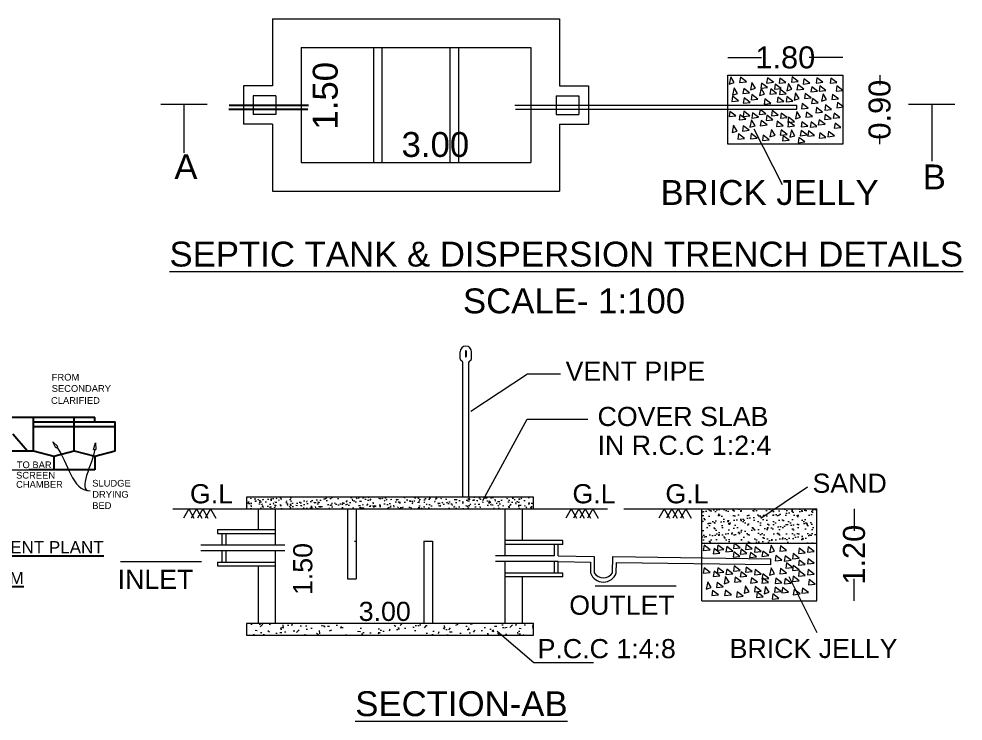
# Model space of a CAD drawing. Header units: metres. Extents: x -1559856 to -1559563, y 43807 to 43972.
# Drawn here: x -1559779.95 to -1559763.05, y 43901.4 to 43913.98 of the extents above; entities that cross this region are included whole.
import ezdxf
from ezdxf import colors
from ezdxf.entities.mleader import LeaderData, LeaderLine
from ezdxf.math import Vec2, Vec3

# ---------------------------------------------------------------- set-up
doc = ezdxf.new("R2010")
doc.units = ezdxf.units.M
doc.header["$LTSCALE"] = 750
doc.header["$MEASUREMENT"] = 0
doc.header["$PDMODE"] = 35
doc.header["$PDSIZE"] = 50
doc.linetypes.add('DASHED2', pattern=[9.524999999999995, 6.349999999999998, -3.174999999999998])
doc.layers.get('0').update_dxf_attribs({"lineweight": 5})
doc.layers.get('Defpoints').update_dxf_attribs({"lineweight": 0})
doc.layers.add('DOTT', color=3, linetype='DASHED2')
doc.layers.add('walls', color=40, linetype='Continuous')
doc.layers.add('TEXT', color=2, linetype='Continuous', lineweight=20)
doc.styles.get("Standard").update_dxf_attribs({"font": 'arial.ttf'})
doc.dimstyles.new('Civil', dxfattribs={"dimtxt": 0.2, "dimasz": 0.15, "dimexe": 0.1, "dimexo": 0.1, "dimgap": 0.1, "dimtad": 0, "dimzin": 0, "dimdsep": 46, "dimtxsty": 'Standard', "dimblk": 'ARCHTICK', "dimcen": 0, "dimse1": 1, "dimse2": 1, "dimclrd": 253, "dimclrt": 4, "dimadec": 0, "dimazin": 3, "dimtfac": 1, "dimtofl": 0, "dimtmove": 1, "dimatfit": 3, "dimfxl": 0, "dimfrac": 2, "dimtolj": 1, "dimtzin": 0, "dimarcsym": 0})
doc.dimstyles.new('CIVIL Mt.', dxfattribs={"dimscale": 0, "dimtxt": 0.4, "dimasz": 0.23, "dimexe": 0.18, "dimexo": 0.0625, "dimgap": 0.2, "dimtad": 0, "dimzin": 0, "dimdsep": 46, "dimtxsty": 'Standard', "dimblk": 'ARCHTICK', "dimcen": 0.09, "dimse1": 1, "dimse2": 1, "dimclrd": 252, "dimclrt": 7, "dimadec": 0, "dimazin": 0, "dimtfac": 1, "dimtofl": 0, "dimtmove": 1, "dimatfit": 3, "dimldrblk": 'ARCHTICK', "dimfxl": 0, "dimfrac": 2, "dimtolj": 1, "dimtzin": 0, "dimlwd": 25, "dimarcsym": 0})

# ---------------------------------------------------------------- blocks, each defined once
blk = doc.blocks.new('_ClosedBlank')
at = {"color": 0, "linetype": 'ByBlock', "lineweight": -2}
for p, q in [((-1, 0.1666666666666666), (0, 0)), ((-1, 0.1666666666666666), (-1, -0.1666666666666666)), ((0, 0), (-1, -0.1666666666666666))]:
    blk.add_line(p, q, dxfattribs=at)
blk = doc.blocks.new('A$C53367545')
at = {"layer": 'walls', "color": 7, "ltscale": 0.05}
for p, q in [((10.01924854789649, 4.239893298517498), (15.25216184195597, 4.239893298517498)), ((14.33765653263617, 3.740929522506291), (14.33765653263617, 4.239893298517498)), ((14.94732673869475, 3.740929522506291), (14.94732673869475, 4.239893298517498)), ((15.25216184195597, 4.171063114563339), (15.25216184195597, 4.239893298517498)), ((14.33765653263617, 4.171063114563339), (15.55699694498617, 4.171063114563339)), ((14.33765653263617, 4.100469486222323), (15.55699694498617, 4.100469486222323)), ((15.55699694498617, 3.740929522506291), (15.55699694498617, 4.171063114563339)), ((14.24377456586444, 3.740929522506291), (14.03282142937496, 3.990411410511881)), ((13.72798632634658, 3.740929522506291), (14.33765653263617, 3.740929522506291)), ((14.33765653263617, 3.740929522506291), (14.64249163566637, 3.659868934606066)), ((14.64249163566637, 3.659868934606066), (14.94732673869475, 3.740929522506291)), ((14.94732673869475, 3.740929522506291), (15.25216184195597, 3.659868934606066)), ((15.25216184195597, 3.659868934606066), (15.55699694498617, 3.740929522506291)), ((14.64249163566637, 3.659868934606066), (14.64249163566637, 3.454521429944433)), ((15.25216184195597, 3.659868934606066), (15.25216184195597, 3.454521429944433)), ((15.25216184195597, 3.454521429944433), (14.26999886072735, 3.454521429944433))]:
    blk.add_line(p, q, dxfattribs=at)
at = {"layer": 'walls', "color": 7, "linetype": 'ByBlock', "lineweight": -2, "ltscale": 0.05}
for points, start_tangent, end_tangent in [([(14.68727896792188, 3.792426630899397), (15.18420457622414, 3.142182127886882)], (0.6072032014507578, -0.7945465827426045), (0.9999999999999998, 0)), ([(15.25183471672426, 3.759245733667113), (15.18420457622414, 3.142182127886882)], (-0.1089475564277039, -0.9940474988391814), (0.9999999999999998, 0)), ([(13.99042168622327, 3.454521429944433), (14.27433947124518, 3.454521429944433)], (1, 0), (1, 0))]:
    blk.add_spline(points, degree=3, dxfattribs=dict(at, start_tangent=start_tangent, end_tangent=end_tangent))
at = {"layer": 'walls', "color": 7, "lineweight": -2, "ltscale": 0.05, "xscale": 0.0999459354407194, "yscale": 0.0999459354407194, "zscale": 0.0999459354407194}
for p, rotation in [((14.62659147594968, 3.871838332362842), 127.3875497975168), ((15.26272358216738, 3.858596740811123), 83.74534962542141)]:
    blk.add_blockref('_ClosedBlank', p, dxfattribs=dict(at, rotation=rotation))
at = {"layer": 'TEXT', "color": 7}
for s, p in [('FROM', (14.61087093266542, 4.788452831129773)), ('SECONDARY', (14.61087093266542, 4.620093770473488)), ('CLARIFIED', (14.60005491758784, 4.440473319694174)), ('TO BAR', (14.08983281407927, 3.481316091168025)), ('SCREEN', (14.07901679900169, 3.325746906278482)), ('CHAMBER', (14.07901679900169, 3.188576672082858))]:
    blk.add_text(s, height=0.0999459354407194, dxfattribs=at).set_placement(p)
at = {"layer": 'walls', "color": 7}
for s, p in [('%%UDOMESTIC EFFLUENT TREATMENT PLANT', (10.15992291357725, 2.210779152955208)), ('%%UHYDRAULIC FLOW DIAGRAM', (10.67141395712678, 1.751183215585796))]:
    blk.add_text(s, height=0.1815167925061, dxfattribs=at).set_placement(p)
at = {"layer": 'walls', "color": 7, "ltscale": 0.05, "insert": (15.21543768105039, 3.306395246814643), "char_height": 0.0999459354407194, "attachment_point": 1}
blk.add_mtext('SLUDGE\\PDRYING\\PBED', dxfattribs=at)
blk = doc.blocks.new('_ArchTick')
at = {"color": 0, "linetype": 'ByBlock', "const_width": 0.15}
blk.add_lwpolyline([(-0.5, -0.5), (0.5, 0.5)], dxfattribs=at)
blk = doc.blocks.new('*D103')
at = {"color": 253, "lineweight": -2}
for p, q in [((384.820003990324, 104.5389921973692), (384.820003990324, 93.05003115840819)), ((384.820003990324, 56.53899219736921), (384.820003990324, 68.02795323633026))]:
    blk.add_line(p, q, dxfattribs=at)
at = {"layer": 'Defpoints', "color": 0}
for p in [(365.3280337912365, 104.5389921973692), (365.3280337912365, 56.53899219736923), (384.820003990324, 56.53899219736921)]:
    blk.add_point(p, dxfattribs=at)
at = {"color": 253, "lineweight": -2, "xscale": 0.15, "yscale": 0.15, "zscale": 0.15}
for p, rotation in [((384.820003990324, 104.5389921973692), 90), ((384.820003990324, 56.53899219736921), 270)]:
    blk.add_blockref('_ArchTick', p, dxfattribs=dict(at, rotation=rotation))
at = {"color": 4, "insert": (384.820003990324, 80.53899219736928), "char_height": 0.23, "attachment_point": 5, "rotation": 90}
blk.add_mtext('\\A1;{\\H50x;1.20}', dxfattribs=at)
blk = doc.blocks.new('*D102')
at = {"color": 253, "lineweight": -2}
for p, q in [((378.91975413006, 124.3971215741858), (378.91975413006, 119.1321865092507)), ((378.91975413006, 88.39712157418579), (378.91975413006, 93.66205663912086))]:
    blk.add_line(p, q, dxfattribs=at)
at = {"layer": 'Defpoints', "color": 0}
for p in [(359.6094205022819, 124.3971215741858), (359.6094205022819, 88.39712157418579), (378.91975413006, 88.39712157418579)]:
    blk.add_point(p, dxfattribs=at)
at = {"color": 253, "lineweight": -2, "xscale": 0.15, "yscale": 0.15, "zscale": 0.15}
for p, rotation in [((378.91975413006, 124.3971215741858), 90), ((378.91975413006, 88.39712157418579), 270)]:
    blk.add_blockref('_ArchTick', p, dxfattribs=dict(at, rotation=rotation))
at = {"color": 4, "insert": (378.91975413006, 106.3971215741858), "char_height": 0.23, "attachment_point": 5, "rotation": 90}
blk.add_mtext('\\A1;{\\H50x;0.90}', dxfattribs=at)
blk = doc.blocks.new('*D101')
at = {"color": 253, "lineweight": -2}
for p, q in [((299.6094205022819, 133.6474424789175), (317.0983815412429, 133.6474424789175)), ((359.6094205022819, 133.6474424789175), (342.1204594633208, 133.6474424789175))]:
    blk.add_line(p, q, dxfattribs=at)
at = {"layer": 'Defpoints', "color": 0}
for p in [(359.6094205022819, 133.6474424789175), (299.6094205022819, 124.3971215741858), (359.6094205022819, 124.3971215741858)]:
    blk.add_point(p, dxfattribs=at)
at = {"color": 253, "lineweight": -2, "xscale": 0.15, "yscale": 0.15, "zscale": 0.15, "rotation": 180}
blk.add_blockref('_ArchTick', (299.6094205022819, 133.6474424789175), dxfattribs=at)
at = {"color": 253, "lineweight": -2, "xscale": 0.15, "yscale": 0.15, "zscale": 0.15}
blk.add_blockref('_ArchTick', (359.6094205022819, 133.6474424789175), dxfattribs=at)
at = {"color": 4, "insert": (329.6094205022819, 133.6474424789175), "char_height": 0.23, "attachment_point": 5}
blk.add_mtext('\\A1;{\\H50x;1.80}', dxfattribs=at)
blk = doc.blocks.new('A$C586E2FC8')
h = blk.add_hatch()
h.set_pattern_fill('AR-CONC', color=5, scale=0.04, style=0)
h.set_pattern_definition([(50, (0, 0), (7.28738675984016, -0.6375634215561236), [0.762, -8.382000000000001]), (355, (0, 0), (-1.409713039026678, 7.642265715287199), [0.6096, -6.705599999999998]), (100.451, (0.6072800000000002, -0.05313), (5.877700066638369, 7.004667512811675), [0.6476000000000001, -7.123599999999998]), (46.18419999999999, (0, 2.032), (10.84316163568519, -1.68169311730908), [1.143, -12.573]), (96.6356, (0.903596, 1.891859999999999), (9.496169378649483, 9.897022235601966), [0.9714, -10.6854]), (351.1840000000001, (0, 2.032), (9.496184232557356, 9.897004714423908), [0.9144, -10.0584]), (21, (1.016, 1.524), (6.064595193415331, -4.090620740670495), [0.762, -8.382000000000001]), (326, (1.016, 1.524), (2.472081133905883, 7.367518644892768), [0.6096, -6.705599999999998]), (71.45140000000002, (1.521379999999999, 1.183116), (8.536659630804978, 3.276914308642298), [0.6476000000000001, -7.123599999999998]), (37.50000000000001, (0, 0), (0.1235441300236727, 3.382201554926123), [0, -6.624319999999999, 0, -6.807199999999999, 0, -6.730999999999997]), (7.499999999999999, (0, 0), (2.672786500412227, 4.00722299272478), [0, -3.881119999999998, 0, -6.471919999999999, 0, -2.565399999999999]), (327.5, (-2.265679999999999, 0), (5.423623806674856, -0.2291497597069383), [0, -2.54, 0, -7.9248, 0, -10.5156]), (317.5, (-3.28168, 0), (5.925167255440721, 1.017059641333319), [0, -3.302, 0, -5.26288, 0, -7.4676])])
h.paths.add_polyline_path([(67.3639433291537, 110.5389921973692), (67.3639433291537, 104.5389921973692), (217.3639433291537, 104.5389921973692), (217.3639433291537, 110.5389921973692)])
h = blk.add_hatch()
h.set_pattern_fill('AR-SAND', color=3, scale=0.1, style=0)
h.set_pattern_definition([(37.50000000000001, (-1356.377772722309, 39.45337380823185), (-0.1600031295984046, 4.89413237329342), [0, -3.860799999999997, 0, -4.318000000000001, 0, -4.1275]), (7.499999999999999, (-1356.377772722309, 39.45337380823185), (4.495232831380027, 7.168251005683542), [0, -2.0828, 0, -3.4798, 0, -1.333499999999999]), (327.5, (-1359.501972722315, 39.45337380823185), (7.909923702414577, 0.0143718467854569), [0, -1.27, 0, -4.572, 0, -5.968999999999998]), (317.5, (-1359.501972722315, 39.45337380823185), (7.635564524722973, 2.229293232572162), [0, -0.635, 0, -2.997199999999999, 0, -3.428999999999998])])
h.paths.add_polyline_path([(365.3280337912365, 86.5389921973692), (365.3280337912292, 104.5389921973692), (305.3280337912365, 104.5389921973692), (305.3280337912365, 86.5389921973692), (322.125939221587, 86.5389921973692), (322.1260163818006, 86.53950570900088), (322.1266995974074, 86.5389921973692)])
h = blk.add_hatch()
h.set_pattern_fill('AR-CONC', color=5, scale=0.07, style=0)
h.set_pattern_definition([(50, (-1552.698363808788, -1086.345536795806), (12.75292682972028, -1.115735987723215), [1.333499999999999, -14.6685]), (355, (-1552.698363808788, -1086.345536795806), (-2.466997818296689, 13.3739650017526), [1.066799999999997, -11.7348]), (100.451, (-1551.635623808779, -1086.438514295806), (10.28597511661715, 12.25816814742043), [1.133299999999997, -12.4663]), (46.18419999999999, (-1552.698363808788, -1082.789536795806), (18.97553286244909, -2.942962955290898), [2.000249999999998, -22.00275]), (96.63559999999995, (-1551.117070808777, -1083.034781795806), (16.6182964126366, 17.31978891230345), [1.699949999999973, -18.69944999999958]), (351.1840000000001, (-1552.698363808788, -1082.789536795806), (16.61832240697538, 17.31975825024184), [1.6002, -17.6022]), (21, (-1550.920363808782, -1083.678536795805), (10.61304158847683, -7.158586296173373), [1.333499999999999, -14.6685]), (326, (-1550.920363808782, -1083.678536795805), (4.326141984335293, 12.89315762856235), [1.066799999999997, -11.7348]), (71.45140000000002, (-1550.035948808789, -1084.275083795806), (14.93915435390871, 5.734600040124022), [1.133299999999997, -12.4663]), (37.50000000000001, (-1552.698363808788, -1086.345536795806), (0.2162022275414272, 5.918852721120717), [0, -11.59256, 0, -11.9126, 0, -11.77925]), (7.499999999999999, (-1552.698363808788, -1086.345536795806), (4.677376375721403, 7.012640237268366), [0, -6.79196, 0, -11.32586, 0, -4.489449999999997]), (327.5, (-1556.663303808778, -1086.345536795806), (9.491341661680996, -0.4010120794871427), [0, -4.445, 0, -13.8684, 0, -18.4023]), (317.5, (-1558.441303808784, -1086.345536795806), (10.36904269702126, 1.779854372333311), [0, -5.7785, 0, -9.21004, 0, -13.0683])])
h.paths.add_polyline_path([(217.3639433291537, 38.53899219736923), (217.3639433291537, 44.53899219736923), (67.3639433291537, 44.53899219736923), (67.3639433291537, 38.53899219736923)])
at = {"color": 40}
for p, q in [((178.9228450739101, 182.9156006727353), (178.9228450739101, 186.4952306158993)), ((181.6728450739101, 186.9646794736835), (181.6728450739101, 184.1240470493121)), ((182.1728450739101, 186.9646794736835), (182.1728450739101, 184.1240470493121)), ((184.9228450739101, 182.9156006727353), (184.9228450739101, 186.4952306158993)), ((180.4228450739101, 110.5389921973692), (180.4228450739101, 181.3736493981323)), ((183.4228450739101, 110.5389921973692), (183.4228450739101, 181.3736493981323)), ((217.3639433291537, 110.5389921973692), (67.3639433291537, 110.5389921973692)), ((67.3639433291537, 110.5389921973692), (67.3639433291537, 104.5389921973692)), ((217.3639433291537, 104.5389921973692), (217.3639433291537, 110.5389921973692)), ((28.82228319956631, 104.5389921973692), (47.37552185610548, 104.5389921973692)), ((45.62867340144292, 104.5389921973692), (67.3639433291537, 104.5389921973692)), ((67.3639433291537, 104.5389921973692), (217.3639433291537, 104.5389921973692)), ((73.3639433291537, 104.5389921973692), (73.3639433291537, 93.72610822516891)), ((82.3639433291537, 104.5389921973692), (82.3639433291537, 85.7261082251689)), ((120.0739433291528, 104.5389921973692), (120.0739433291528, 68.03955115031295)), ((124.5739433291528, 104.5389921973692), (124.5739433291528, 68.03955115031295)), ((202.3639433291537, 104.5389921973692), (202.3639433291537, 79.94125307900231)), ((211.3639433291537, 104.5389921973692), (211.3639433291537, 87.94125307900144)), ((217.3639433291537, 104.5389921973692), (235.9171819856929, 104.5389921973692)), ((234.1703335310303, 104.5389921973692), (255.9056034587411, 104.5389921973692)), ((264.541028692729, 104.5389921973692), (308.2812785471979, 104.5389921973692)), ((305.3280337912365, 56.53899219736923), (305.3280337912365, 104.5389921973692)), ((305.3280337912365, 104.5389921973692), (365.3280337912365, 104.5389921973692)), ((365.3280337912365, 56.53899219736923), (365.3280337912365, 104.5389921973692)), ((52.18828847553233, 93.72610822516891), (52.18828847553233, 91.72610822516891)), ((52.18828847553233, 93.72610822516891), (82.3639433291537, 93.72610822516891)), ((52.18828847553233, 91.72610822516891), (82.3639433291537, 91.72610822516891)), ((54.49365256282181, 91.72610822516891), (54.49365256282181, 85.7261082251689)), ((56.4936525628218, 91.72610822516891), (56.4936525628218, 85.7261082251689)), ((43.44323292792978, 85.7261082251689), (56.4936525628218, 85.7261082251689)), ((56.4936525628218, 85.7261082251689), (87.31413773803797, 85.7261082251689)), ((160.0339433291519, 87.65717431490248), (160.0339433291519, 44.53899219736923)), ((160.0339433291519, 87.65717431490248), (164.5339433291519, 87.65717431490248)), ((164.5339433291519, 87.65717431490248), (164.5339433291519, 44.53899219736923)), ((232.5395981827896, 87.94125307900144), (202.3639433291537, 87.94125307900231)), ((232.5395981827896, 85.94125307900141), (202.3639433291537, 85.94125307900231)), ((228.2342340955001, 79.94125307900141), (228.2342340955074, 85.94125307900231)), ((230.2342340955001, 79.94125307900141), (230.2342340955001, 85.94125307900231)), ((232.5395981827896, 85.94125307900231), (232.5395981827896, 87.94125307900144)), ((305.3280337912365, 86.5389921973692), (365.3280337912365, 86.5389921973692)), ((43.44323292792978, 82.7261082251689), (56.4936525628218, 82.7261082251698)), ((54.49365256282181, 82.7261082251698), (54.49365256282181, 76.7261082251689)), ((56.4936525628218, 82.7261082251689), (87.31413773803797, 82.7261082251689)), ((56.4936525628218, 82.7261082251698), (56.4936525628218, 76.7261082251689)), ((82.3639433291537, 82.7261082251689), (82.3639433291537, 44.53899219736923)), ((228.2342340955074, 79.94125307900141), (197.4137489202694, 79.94125307900231)), ((230.2342340955001, 79.94125307900141), (249.0133138940146, 79.68894126423673)), ((249.0133138940182, 79.68894126423673), (249.0133138940146, 71.04387061227408)), ((258.5746548665302, 71.04387061227408), (258.6897739564301, 79.61196155770995)), ((258.6890615688426, 79.55893992864185), (341.3280337912365, 78.44861986634716)), ((260.6622188388282, 79.53242899749239), (260.6632874217829, 79.61196155770995)), ((52.18828847553233, 76.7261082251689), (52.1882884755396, 74.7261082251689)), ((52.1882884755396, 76.7261082251689), (82.3639433291537, 76.7261082251689)), ((52.1882884755396, 74.7261082251689), (82.3639433291537, 74.7261082251689)), ((73.3639433291537, 74.7261082251689), (73.3639433291537, 44.53899219736923)), ((230.2140813165534, 76.94125307900231), (197.4137489202694, 76.94125307900231)), ((202.3639433291537, 76.94125307900231), (202.3639433291537, 44.53899219736923)), ((228.2342340955074, 70.94125307900231), (228.2342340955001, 76.94125307900231)), ((230.2140813165534, 76.94125307900231), (247.118746523196, 76.71412550927926)), ((230.2342340955001, 70.94125307900231), (230.2342340955001, 76.94125307900231)), ((247.1187465231924, 76.71412550927926), (247.1187465231924, 71.04387061227408)), ((260.5481683318831, 71.04387061227408), (260.6219150997458, 76.53269974160685)), ((260.6219150997458, 76.53269974160685), (341.3280337912365, 75.44834909779637)), ((232.5395981827896, 70.94125307900231), (202.3639433291537, 70.94125307900231)), ((232.5395981827896, 68.94125307900138), (232.5395981827896, 70.94125307900231)), ((232.5395981827896, 68.94125307900231), (202.3639433291537, 68.94125307900138)), ((211.3639433291537, 68.94125307900138), (211.3639433291537, 44.53899219736923)), ((305.3280337912365, 56.53899219736923), (365.3280337912365, 56.53899219736923)), ((217.3639433291537, 44.53899219736923), (67.3639433291537, 44.53899219736923)), ((217.3639433291537, 38.53899219736923), (217.3639433291537, 44.53899219736923)), ((67.3639433291537, 38.53899219736923), (217.3639433291537, 38.53899219736923))]:
    blk.add_line(p, q, dxfattribs=at)
at = {"color": 3}
for p, q in [((37.10767342721374, 104.5389921973692), (34.33502636232879, 99.7366266095296)), ((37.10767342721374, 104.5389921973692), (39.88032049209869, 99.7366266095296)), ((41.15477751461732, 104.5389921973692), (38.38213044973236, 99.7366266095296)), ((41.15477751461732, 104.5389921973692), (43.92742457950226, 99.7366266095296)), ((44.41627466413775, 104.5389921973692), (41.64362759925277, 99.7366266095296)), ((44.41627466413775, 104.5389921973692), (47.18892172902267, 99.7366266095296)), ((48.4633787515413, 104.5389921973692), (45.69073168665636, 99.7366266095296)), ((48.4633787515413, 104.5389921973692), (51.23602581642625, 99.7366266095296)), ((236.9699651084375, 104.5389921973692), (234.1973180435525, 99.7366266095296)), ((236.9699651084375, 104.5389921973692), (239.7426121733224, 99.7366266095296)), ((241.017069195841, 104.5389921973692), (238.2444221309561, 99.7366266095296)), ((241.017069195841, 104.5389921973692), (243.789716260726, 99.7366266095296)), ((244.2785663453615, 104.5389921973692), (241.5059192804765, 99.7366266095296)), ((244.2785663453615, 104.5389921973692), (247.0512134102464, 99.7366266095296)), ((248.325670432765, 104.5389921973692), (245.5530233678801, 99.7366266095296)), ((248.325670432765, 104.5389921973692), (251.09831749765, 99.7366266095296)), ((285.5442055997555, 104.5389921973692), (282.7715585348705, 99.7366266095296)), ((285.5442055997555, 104.5389921973692), (288.3168526646405, 99.7366266095296)), ((289.5913096871591, 104.5389921973692), (286.8186626222741, 99.7366266095296)), ((289.5913096871591, 104.5389921973692), (292.363956752044, 99.7366266095296)), ((292.8528068366722, 104.5389921973692), (290.0801597717873, 99.7366266095296)), ((292.8528068366722, 104.5389921973692), (295.6254539015645, 99.7366266095296)), ((296.8999109240758, 104.5389921973692), (294.1272638591909, 99.7366266095296)), ((296.8999109240758, 104.5389921973692), (299.672557988968, 99.7366266095296))]:
    blk.add_line(p, q, dxfattribs=at)
for p, q in [((120.0739433291528, 104.5389921973692), (124.5739433291528, 104.5389921973692)), ((341.3280337912365, 75.44834909779637), (341.3280337912365, 78.44861986634716)), ((67.3639433291537, 44.53899219736923), (67.3639433291537, 38.53899219736923))]:
    blk.add_line(p, q)
at = {"color": 251}
for points in [[(309.5202199769192, 83.14176660875819), (306.4030125111749, 85.48469068087432), (305.9940486593187, 82.76298124021741), (309.5202199769192, 83.14176660875819)], [(316.7950355047578, 83.25897259219255), (313.6778280390137, 85.6018966643096), (313.2688641871573, 82.88018722365179), (316.7950355047578, 83.25897259219255)], [(321.3711457526151, 82.43855400182292), (318.2539382868708, 84.78147807393907), (317.8449744350219, 82.05976863328216), (321.3711457526151, 82.43855400182292)], [(325.2432238475449, 84.19658163688291), (322.1260163818006, 86.53950570899906), (321.7170525299516, 83.81779626834214), (325.2432238475449, 84.19658163688291)], [(331.5793580513418, 83.61057501338199), (328.4621505855976, 85.95349908549906), (328.0531867337413, 83.23178964484123), (331.5793580513418, 83.61057501338199)], [(336.2727928847598, 82.32135578294492), (333.1555854190156, 84.66427985506199), (332.7466215671593, 81.94257041440414), (336.2727928847598, 82.32135578294492)], [(341.4140687813342, 85.48765736203859), (340.6231399773242, 81.66918813744358), (343.2595787284299, 82.45921625287701), (341.4140687813342, 85.48765736203859)], [(349.5540008600656, 82.83800162141777), (346.4367933943213, 85.18092569353394), (346.0278295424723, 82.45921625287701), (349.5540008600656, 82.83800162141777)], [(359.2706122832315, 81.61814317600965), (356.1534048174872, 83.96106724812671), (355.7444409656309, 81.23935780746888), (359.2706122832315, 81.61814317600965)], [(363.9093840447458, 82.31657281601746), (360.7921765790015, 84.6594968881345), (360.3832127271453, 81.9377874474767), (363.9093840447458, 82.31657281601746)], [(314.7293497573337, 81.43438717707248), (311.6121422915894, 83.77731124918866), (311.2031784397331, 81.05560180853172), (314.7293497573337, 81.43438717707248)], [(325.0636327331158, 79.67234526619814), (321.9464252673715, 82.01526933831519), (321.5374614155153, 79.29355989765736), (325.0636327331158, 79.67234526619814)], [(328.8342702731898, 81.17104447192833), (325.7170628074455, 83.51396854404446), (325.3080989555965, 80.79225910338755), (328.8342702731898, 81.17104447192833)], [(333.7568002757471, 79.44131920569453), (330.6395928100028, 81.78424327781067), (330.2306289581466, 79.06253383715375), (333.7568002757471, 79.44131920569453)], [(340.1946672748745, 80.07290321740038), (337.0774598091302, 82.41582728951653), (336.668495957274, 79.69411784885959), (340.1946672748745, 80.07290321740038)], [(347.0676845376656, 77.75047772014386), (343.9504770719214, 80.0934017922609), (343.5415132200651, 77.37169235160306), (347.0676845376656, 77.75047772014386)], [(351.8784439566369, 77.63327950126677), (348.7612364908928, 79.97620357338383), (348.3522726390365, 77.25449413272598), (351.8784439566369, 77.63327950126677)], [(356.1025381280342, 78.80530051282494), (352.9853306622899, 81.14822458494201), (352.5763668104337, 78.42651514428417), (356.1025381280342, 78.80530051282494)], [(325.2432238475449, 72.3382167638756), (322.1260163818006, 74.68114083599176), (321.7170525299516, 71.95943139533483), (325.2432238475449, 72.3382167638756)], [(331.5793580513418, 71.7522101403747), (328.4621505855976, 74.09513421249177), (328.0531867337413, 71.37342477183392), (331.5793580513418, 71.7522101403747)], [(352.673802232799, 73.92832033111607), (349.5565947670548, 76.27124440323314), (349.1476309151985, 73.54953496257531), (352.673802232799, 73.92832033111607)], [(356.1025381280342, 72.61107881553744), (352.9853306622899, 74.95400288765448), (352.5763668104337, 72.23229344699666), (356.1025381280342, 72.61107881553744)], [(359.2706122832315, 75.42392147872215), (356.1534048174872, 77.76684555083921), (355.7444409656309, 75.04513611018137), (359.2706122832315, 75.42392147872215)], [(363.9093840447458, 76.12235111872997), (360.7921765790015, 78.46527519084701), (360.3832127271453, 75.74356575018919), (363.9093840447458, 76.12235111872997)], [(309.5202199769192, 71.2834017357509), (306.4030125111749, 73.62632580786703), (305.9940486593187, 70.90461636721011), (309.5202199769192, 71.2834017357509)], [(314.7293497573337, 69.57602230406519), (311.6121422915894, 71.91894637618131), (311.2031784397331, 69.1972369355244), (314.7293497573337, 69.57602230406519)], [(316.7950355047578, 71.40060771918523), (313.6778280390137, 73.7435317913023), (313.2688641871573, 71.02182235064447), (316.7950355047578, 71.40060771918523)], [(317.6624350413549, 69.19723693552532), (316.8715062373449, 65.37876771093033), (319.5079449884433, 66.16879582636375), (317.6624350413549, 69.19723693552532)], [(321.3711457526151, 70.58018912881562), (318.2539382868708, 72.92311320093177), (317.8449744350219, 70.20140376027484), (321.3711457526151, 70.58018912881562)], [(328.8342702731898, 69.31267959892102), (325.7170628074455, 71.65560367103717), (325.3080989555965, 68.93389423038025), (328.8342702731898, 69.31267959892102)], [(336.2727928847598, 70.46299090993763), (333.1555854190156, 72.80591498205467), (332.7466215671593, 70.08420554139684), (336.2727928847598, 70.46299090993763)], [(340.1946672748745, 68.21453834439308), (337.0774598091302, 70.55746241650922), (336.668495957274, 67.8357529758523), (340.1946672748745, 68.21453834439308)], [(341.4140687813342, 73.62929248903127), (340.6231399773242, 69.8108232644363), (343.2595787284299, 70.6008513798697), (341.4140687813342, 73.62929248903127)], [(349.5540008600656, 70.97963674841048), (346.4367933943213, 73.32256082052663), (346.0278295424723, 70.6008513798697), (349.5540008600656, 70.97963674841048)], [(356.1025381280342, 66.94693563981764), (352.9853306622899, 69.2898597119347), (352.5763668104337, 66.56815027127685), (356.1025381280342, 66.94693563981764)], [(359.2706122832315, 69.75977830300235), (356.1534048174872, 72.1027023751194), (355.7444409656309, 69.38099293446157), (359.2706122832315, 69.75977830300235)], [(363.9093840447458, 70.45820794301015), (360.7921765790015, 72.80113201512722), (360.3832127271453, 70.07942257446939), (363.9093840447458, 70.45820794301015)], [(308.3031014561566, 66.43213853150792), (307.5121726521465, 62.61366930691291), (310.1486114032523, 63.40369742234635), (308.3031014561566, 66.43213853150792)], [(316.443033534888, 63.78248279088712), (313.3258260691437, 66.12540686300417), (312.9168622172874, 63.40369742234635), (316.443033534888, 63.78248279088712)], [(325.8023671200863, 66.54758119490452), (322.685159654342, 68.89050526702158), (322.2761958024857, 66.16879582636375), (325.8023671200863, 66.54758119490452)], [(328.102715003537, 64.24376034117631), (327.311786199527, 60.42529111658131), (329.9482249506327, 61.21531923201472), (328.102715003537, 64.24376034117631)], [(334.2780774379207, 66.12651704944892), (331.1608699721765, 68.46944112156598), (330.7519061203202, 65.74773168090813), (334.2780774379207, 66.12651704944892)], [(340.1577503047592, 66.0261523895042), (337.040542839015, 68.36907646162035), (336.631578987166, 65.64736702096343), (340.1577503047592, 66.0261523895042)], [(347.0676845376656, 65.89211284713654), (343.9504770719214, 68.2350369192536), (343.5415132200651, 65.51332747859578), (347.0676845376656, 65.89211284713654)], [(351.8784439566369, 65.77491462825945), (348.7612364908928, 68.11783870037652), (348.3522726390365, 65.39612925971869), (351.8784439566369, 65.77491462825945)], [(364.4333877786704, 65.18890024020129), (361.316180312926, 67.53182431231835), (360.9072164610698, 64.81011487166053), (364.4333877786704, 65.18890024020129)], [(313.978977426028, 59.56321491383186), (310.8617699602837, 61.90613898594893), (310.4528061084275, 59.18442954529108), (313.978977426028, 59.56321491383186)], [(320.6671277062852, 59.68041313270987), (317.5499202405408, 62.02333720482602), (317.1409563886846, 59.3016277641691), (320.6671277062852, 59.68041313270987)], [(326.8833134970701, 58.8290061965381), (323.7661060313258, 61.17193026865425), (323.3571421794768, 58.45022082799733), (326.8833134970701, 58.8290061965381)], [(336.2426470822684, 61.5941046005555), (333.1254396165241, 63.93702867267165), (332.7164757646678, 61.21531923201472), (336.2426470822684, 61.5941046005555)], [(337.3235934592522, 58.56830344067203), (334.2063859935079, 60.91122751278817), (333.7974221416588, 58.18951807213124), (337.3235934592522, 58.56830344067203)], [(338.5429949657191, 63.98305758531023), (337.7520661617091, 60.16458836071524), (340.3885049128148, 60.95461647614865), (338.5429949657191, 63.98305758531023)], [(345.5423097528401, 57.68798129533843), (342.4251022870958, 60.03090536745549), (342.0161384352468, 57.30919592679763), (345.5423097528401, 57.68798129533843)], [(346.6829270444506, 61.33340184468943), (343.5657195787062, 63.67632591680558), (343.15675572685, 60.95461647614865), (346.6829270444506, 61.33340184468943)], [(350.5980302669486, 61.07267579515519), (347.4808228012043, 63.41559986727226), (347.0718589493482, 60.69389042661441), (350.5980302669486, 61.07267579515519)], [(356.571878790055, 60.03202331845566), (353.4546713243108, 62.37494739057183), (353.0457074724545, 59.6532379499149), (356.571878790055, 60.03202331845566)], [(361.0383102291307, 60.81197303928911), (357.9211027633864, 63.15489711140617), (357.5121389115301, 60.43318767074835), (361.0383102291307, 60.81197303928911)]]:
    blk.add_lwpolyline(points, dxfattribs=at)
at = {"color": 40}
for centre, radius, start, end in [((181.9228450739101, 186.5175169447902), 3.000000000000113, 0, 180), ((179.9228450739101, 182.9156006727353), 1, 180, 255.522487814064), ((181.9228450739101, 184.1240470493121), 0.25, 180, 0), ((181.9334670884309, 186.9869658025745), 0.25, 0, 180), ((183.9228450739101, 182.9156006727353), 1, 284.477512185936, 0), ((179.4228450739101, 180.9791089996324), 1, 0, 75.52248781406405), ((184.4228450739101, 180.9791089996324), 1, 104.4775121859359, 180), ((253.8334574275395, 73.32813642380641), 7.092616782732033, 198.7877014020875, 341.2122985979124), ((253.7939843802742, 74.27507777421488), 5.770226167280673, 214.0543656358995, 325.9456343641005)]:
    blk.add_arc(centre, radius, start, end, dxfattribs=at)
at = {"layer": 'TEXT'}
for p, q in [((123.688443664796, 87.65717431490248), (124.5739433291528, 87.65717431490248)), ((120.0739433291528, 68.03955115031295), (124.5739433291528, 68.03955115031295))]:
    blk.add_line(p, q, dxfattribs=at)
at = {"color": 4}
for s, height, p in [('VENT PIPE', 10, (234.0782195594365, 171.453768314248)), ('COVER SLAB', 10, (250.7531425053894, 147.7910355585954)), ('IN R.C.C 1:2:4', 10, (250.7531425053894, 132.7360202387926)), ('SAND', 10, (363.0978840076496, 112.9208429518476)), ('G.L', 10, (37.7722184678205, 107.4068895964374)), ('G.L', 10, (237.6345101490442, 107.4068895964374)), ('G.L', 10, (286.2087506403623, 107.4068895964374)), ('INLET', 10, (-4.92899271194e-05, 62.71684868935334)), ('OUTLET', 10, (235.9658802851991, 49.1987466153314)), ('3.00', 10, (125.9687325110062, 45.95127478605898)), ('P.C.C 1:4:8', 10, (219.4443896244702, 26.48514372865611)), ('BRICK JELLY', 10, (319.7732413118865, 26.58390258895451)), ('%%USECTION-AB', 13, (124.1502067837064, -3.783643612503508))]:
    blk.add_text(s, height=height, dxfattribs=at).set_placement(p)
blk.add_text('1.50', height=10, rotation=90, dxfattribs=at).set_placement((101.7040738517762, 59.47631098249257))
dim = blk.add_linear_dim(base=(384.820003990324, 56.53899219736921), p1=(365.3280337912365, 104.5389921973692), p2=(365.3280337912365, 56.53899219736923), angle=90, text='{\\H50x;1.20}', dimstyle='CIVIL Mt.', override={"dimscale": 1})
dim.commit()
dim.dimension.update_dxf_attribs({"geometry": '*D103', "text_midpoint": (384.820003990324, 80.53899219736928)})
for points in [[(184.4657825114191, 155.5892376277243), (214.112246620607, 175.0566428976872), (231.3871597891557, 175.0566428976872)], [(190.8582033419734, 108.8502029115389), (213.9675885426477, 151.3112484597368), (245.7362270972444, 151.3112484597368)], [(336.0067424238295, 99.692633560765), (360.4826642515109, 116.0567215874671)], [(350.6798756138305, 69.10571610566421), (365.4190570429709, 39.9470615172959)], [(198.2845312982754, 40.60849608954231), (217.4777566191624, 24.21946278534597), (248.5557681786522, 24.21946278534597)]]:
    blk.add_leader(points, dimstyle='Civil')
at = {"ltscale": 0.1}
ml = blk.add_multileader_mtext('Standard', dxfattribs=at)
ml.set_content('', color=4)
ml.set_leader_properties(color=252)
ml.build(insert=Vec2(0, 0))
ml.multileader.update_dxf_attribs({"leader_type": 2, "text_left_attachment_type": 2, "text_right_attachment_type": 2, "dogleg_length": 0.05, "arrow_head_size": 0.2})
ctx = ml.context
ctx.base_point, ctx.char_height, ctx.arrow_head_size, ctx.landing_gap_size, ctx.plane_origin = Vec3(1.429335788491879, 76.8838574244801), 0.23, 0.2, 0, Vec3(43.94733824457944, 76.8838574244801)
ctx.left_attachment, ctx.right_attachment, ctx.text_align_type = 2, 2, 2
notes = []
notes.append((ctx, [(0, (1, 1, 0), (1.47933578849188, 76.8838574244801), (-1, 0), 0.05, [(0, [(43.94733824457944, 76.8838574244801)], 0, [])])]))
ctx.mtext.insert, ctx.mtext.alignment, ctx.mtext.flow_direction = Vec3(1.429335788491879, 76.99885742448008), 3, 5
ml = blk.add_multileader_mtext('Standard', dxfattribs=at)
ml.set_content('', color=4)
ml.set_leader_properties(color=252)
ml.build(insert=Vec2(0, 0))
ml.multileader.update_dxf_attribs({"leader_type": 2, "text_left_attachment_type": 2, "text_right_attachment_type": 2, "dogleg_length": 0.05, "arrow_head_size": 0.2})
ctx = ml.context
ctx.base_point, ctx.char_height, ctx.arrow_head_size, ctx.landing_gap_size, ctx.plane_origin = Vec3(249.5546190113775, 64.19933817707351), 0.23, 0.2, 0, Vec3(292.0726214674651, 64.19933817707351)
ctx.left_attachment, ctx.right_attachment, ctx.text_align_type = 2, 2, 2
notes.append((ctx, [(0, (1, 1, 0), (249.6046190113775, 64.19933817707351), (-1, 0), 0.05, [(0, [(292.0726214674651, 64.19933817707351)], 0, [])])]))
ctx.mtext.insert, ctx.mtext.alignment, ctx.mtext.flow_direction = Vec3(249.5546190113775, 64.3143381770735), 3, 5
for ctx, leaders in notes:
    for number, flags, end, landing, length, lines in leaders:
        leader = LeaderData()
        leader.index, (leader.has_last_leader_line, leader.has_dogleg_vector, leader.attachment_direction) = number, flags
        leader.last_leader_point, leader.dogleg_vector, leader.dogleg_length = Vec3(end), Vec3(landing), length
        for number, points, colour, breaks in lines:
            line = LeaderLine()
            line.index, line.vertices, line.color, line.breaks = number, Vec3.list(points), colors.encode_raw_color(colour), breaks
            leader.lines.append(line)
        ctx.leaders.append(leader)
blk = doc.blocks.new('A$C194E44DC')
at = {"color": 2}
for p, q in [((61.64533004019904, 153.8455722647177), (61.64533004019904, 118.8301639442243)), ((61.64533004019904, 153.8455722647177), (211.645330040199, 153.8455722647177)), ((211.645330040199, 153.8455722647177), (211.645330040199, 118.8301639442243)), ((76.64533004019906, 138.8455722647177), (76.64533004019906, 78.8455722647177)), ((76.64533004019906, 138.8455722647177), (196.645330040199, 138.8455722647177)), ((114.3553300401981, 138.8455722647177), (114.3553300401981, 78.8455722647177)), ((118.8553300401981, 138.8455722647177), (118.8553300401981, 78.8455722647177)), ((154.3153300402045, 138.8455722647177), (154.3153300402045, 78.8455722647177)), ((158.8153300402046, 138.8455722647177), (158.8153300402046, 78.8455722647177)), ((196.645330040199, 138.8455722647177), (196.645330040199, 78.8455722647177)), ((299.6094205022819, 88.39712157418579), (299.6094205022819, 124.3971215741858)), ((299.6094205022819, 124.3971215741858), (359.6094205022819, 124.3971215741858)), ((359.6094205022819, 124.3971215741858), (359.6094205022819, 88.39712157418579)), ((46.46967518658494, 118.8301639442243), (46.46967518658494, 98.86098058521021)), ((211.645330040199, 118.8301639442243), (226.820984893835, 118.8301639442243)), ((226.820984893835, 118.8301639442243), (226.820984893835, 98.86098058521021)), ((51.57291093389357, 113.7269281969211), (51.57291093389357, 103.9642163325152)), ((63.4388585455963, 113.7269281969211), (51.57291093389357, 113.7269281969211)), ((63.4388585455963, 113.7269281969211), (63.4388585455963, 103.9642163325152)), ((209.8518015348091, 113.7269281969211), (209.8518015348091, 103.9642163325152)), ((209.8518015348091, 113.7269281969211), (221.7177491465263, 113.7269281969211)), ((221.7177491465263, 113.7269281969211), (221.7177491465263, 103.9642163325152)), ((188.1972791855005, 108.8455722647177), (234.5696443884953, 108.8455722647177)), ((234.5696443884953, 108.8455722647177), (335.6094205022819, 108.8455722647177)), ((63.4388585455963, 103.9642163325152), (51.57291093389357, 103.9642163325152)), ((188.5616241652387, 106.7029343306185), (234.5696443884953, 106.7029343306185)), ((209.8518015348091, 103.9642163325152), (221.7177491465263, 103.9642163325152)), ((234.5696443884953, 106.7029343306185), (335.6094205022819, 106.7029343306185)), ((61.64533004019904, 98.86098058521202), (46.46967518658494, 98.86098058521021)), ((61.64533004019904, 98.86098058521202), (61.64533004019904, 63.8455722647177)), ((211.645330040199, 98.86098058521112), (211.645330040199, 63.8455722647177)), ((211.645330040199, 98.86098058521112), (226.820984893835, 98.86098058521021)), ((359.6094205022819, 88.39712157418579), (299.6094205022819, 88.39712157418579)), ((76.64533004019906, 78.8455722647177), (196.645330040199, 78.8455722647177)), ((61.64533004019904, 63.8455722647177), (211.645330040199, 63.8455722647177))]:
    blk.add_line(p, q, dxfattribs=at)
for p, q in [((61.64533004019904, 118.8301639442243), (46.46967518658494, 118.8301639442243)), ((27.46022970564809, 109.1302700016949), (3.309817753179231, 109.1302700016949)), ((15.3850237294173, 109.1302700016949), (15.3850237294173, 83.9109242267077)), ((335.6094205022819, 106.7029343306185), (335.6094205022819, 108.8455722647177)), ((418.1875847740521, 109.1302700016949), (394.0371728215832, 109.1302700016949)), ((406.1123787978138, 109.1302700016949), (406.1123787978138, 79.52495125108724))]:
    blk.add_line(p, q)
for points in [[(301.1318046880697, 123.6369877493662), (300.3408758840596, 119.8185185247712), (302.9773146351581, 120.6085466402046), (301.1318046880697, 123.6369877493662)], [(336.3036344454231, 121.1906236323466), (333.1864269796861, 123.5335477044646), (332.7774631278298, 120.8118382638067), (336.3036344454231, 121.1906236323466)], [(309.2717367668011, 120.9873320087445), (306.1545293010567, 123.3302560808624), (305.7455654492005, 120.6085466402046), (309.2717367668011, 120.9873320087445)], [(312.2048220508223, 120.6085466402055), (311.4138932468122, 116.7900774156105), (314.0503319979107, 117.5801055310439), (312.2048220508223, 120.6085466402055)], [(320.3447541295536, 117.9588908995847), (317.2275466638093, 120.3018149717008), (316.8185828119531, 117.5801055310439), (320.3447541295536, 117.9588908995847)], [(323.3766572826571, 120.7239893036003), (320.2594498169202, 123.0669133757183), (319.8504859650638, 120.3452039350604), (323.3766572826571, 120.7239893036003)], [(327.5034441327662, 117.4401641599161), (324.3862366670219, 119.7830882320322), (323.9772728151657, 117.0613787913753), (327.5034441327662, 117.4401641599161)], [(329.8501615494752, 120.6046170088466), (326.7329540837309, 122.9475410809627), (326.3239902318746, 120.2258316403058), (329.8501615494752, 120.6046170088466)], [(331.2583375664472, 120.0871255993615), (330.4674087624371, 116.2686563747665), (333.1038475135429, 117.0586844902), (331.2583375664472, 120.0871255993615)], [(339.2370171097137, 117.2057599576037), (336.1198096439693, 119.5486840297217), (335.7108457921131, 116.8269745890638), (339.2370171097137, 117.2057599576037)], [(342.4301727982893, 120.2025682627573), (339.312965332545, 122.5454923348734), (338.9040014806888, 119.8237828942165), (342.4301727982893, 120.2025682627573)], [(349.2105661307287, 120.7218152277237), (346.0933586649844, 123.0647392998416), (345.6843948131282, 120.3430298591838), (349.2105661307287, 120.7218152277237)], [(350.8532655011004, 116.5025473506684), (347.7360580353634, 118.8454714227864), (347.3270941835071, 116.1237619821286), (350.8532655011004, 116.5025473506684)], [(356.6027203507183, 120.6046170088466), (353.485512884974, 122.9475410809627), (353.0765490331178, 120.2258316403058), (356.6027203507183, 120.6046170088466)], [(359.6534558137647, 116.5025473506684), (356.5362483480203, 118.8454714227864), (356.1272844961641, 116.1237619821286), (359.6534558137647, 116.5025473506684)], [(302.8454884656239, 117.8434482361881), (302.0545596616139, 114.0249790115931), (304.6909984127196, 114.8150071270265), (302.8454884656239, 117.8434482361881)], [(310.9854205443553, 115.1937924955673), (307.868213078611, 117.5367165676834), (307.4592492267548, 114.8150071270265), (310.9854205443553, 115.1937924955673)], [(315.3005163872003, 111.9316770524237), (312.1833089214561, 114.2746011245417), (311.7743450695998, 111.5528916838839), (315.3005163872003, 111.9316770524237)], [(316.9504089814873, 117.5801055310439), (316.1594801774772, 113.7616363064489), (318.7959189285757, 114.5516644218824), (316.9504089814873, 117.5801055310439)], [(325.0903410602187, 114.9304497904231), (321.9731335944743, 117.2733738625393), (321.5641697426182, 114.5516644218824), (325.0903410602187, 114.9304497904231)], [(330.0389360599875, 114.6723714547224), (326.9217285942432, 117.0152955268404), (326.5127647423869, 114.2935860861826), (330.0389360599875, 114.6723714547224)], [(334.9599091968339, 115.2337263763584), (334.1689803928239, 111.4152571517634), (336.8054191439296, 112.2052852671968), (334.9599091968339, 115.2337263763584)], [(343.0998412755652, 112.5840706357376), (339.9826338098283, 114.9269947078537), (339.573669957972, 112.2052852671968), (343.0998412755652, 112.5840706357376)], [(346.5118467441498, 116.0337389460455), (343.3946392784055, 118.3766630181617), (342.9856754265493, 115.6549535775048), (346.5118467441498, 116.0337389460455)], [(349.3152923815142, 114.712297570958), (348.5243635775041, 110.893828346363), (351.1608023286026, 111.6838564617965), (349.3152923815142, 114.712297570958)], [(357.4552244602455, 112.0626418303363), (354.3380169945012, 114.4055659024543), (353.9290531426451, 111.6838564617965), (357.4552244602455, 112.0626418303363)], [(305.2096427806318, 111.111258462055), (302.0924353148875, 113.4541825341712), (301.6834714630313, 110.7324730935143), (305.2096427806318, 111.111258462055)], [(311.1937609079614, 110.1736494173638), (308.0765534422171, 112.5165734894817), (307.6675895903609, 109.7948640488239), (311.1937609079614, 110.1736494173638)], [(322.1059912530181, 109.7048410127408), (318.9887837872739, 112.047765084857), (318.5798199354176, 109.3260556442001), (322.1059912530181, 109.7048410127408)], [(328.911466118836, 110.6424500574303), (325.7942586530917, 112.9853741295483), (325.3852948012355, 110.2636646888904), (328.911466118836, 110.6424500574303)], [(333.604900952254, 110.8768542597427), (330.4876934865097, 113.2197783318606), (330.0787296346535, 110.4980688912028), (333.604900952254, 110.8768542597427)], [(341.5837345264226, 107.2436007707456), (338.4665270606783, 109.5865248428617), (338.0575632088222, 106.8648154022048), (341.5837345264226, 107.2436007707456)], [(346.8638487140197, 109.9392452150532), (343.7466412482753, 112.2821692871694), (343.3376773964192, 109.5604598465124), (346.8638487140197, 109.9392452150532)], [(353.7866622719885, 106.5403881638103), (350.6694548062442, 108.8833122359265), (350.260490954388, 106.1616027952696), (353.7866622719885, 106.5403881638103)], [(360.0054577836271, 107.8296073942456), (356.8882503178829, 110.1725314663636), (356.4792864660267, 107.4508220257057), (360.0054577836271, 107.8296073942456)], [(303.8016066879645, 103.1415311125674), (300.6843992222202, 105.4844551846854), (300.275435370364, 102.7627457440276), (303.8016066879645, 103.1415311125674)], [(309.010736468379, 101.4341516808817), (305.8935290026348, 103.7770757529997), (305.4845651507785, 101.0553663123419), (309.010736468379, 101.4341516808817)], [(311.0764222158032, 103.2587370960027), (307.9592147500588, 105.6016611681189), (307.5502508982026, 102.8799517274619), (311.0764222158032, 103.2587370960027)], [(315.6525324636677, 102.4383185056322), (312.5353249979235, 104.7812425777501), (312.1263611460672, 102.0595331370923), (315.6525324636677, 102.4383185056322)], [(319.5246105585975, 104.1963461406922), (316.4074030928532, 106.5392702128101), (315.9984392409968, 103.8175607721523), (319.5246105585975, 104.1963461406922)], [(325.8607447623872, 103.6103395171922), (322.7435372966502, 105.9532635893083), (322.3345734447939, 103.2315541486514), (325.8607447623872, 103.6103395171922)], [(330.5541795958052, 102.3211202867551), (327.4369721300682, 104.6640443588712), (327.0280082782119, 101.9423349182143), (330.5541795958052, 102.3211202867551)], [(335.6954554923868, 105.4874218658488), (334.9045266883768, 101.6689526412537), (337.5409654394752, 102.4589807566872), (335.6954554923868, 105.4874218658488)], [(343.8353875711182, 102.837766125227), (340.7181801053739, 105.180690197345), (340.3092162535177, 102.4589807566872), (343.8353875711182, 102.837766125227)], [(349.0932274385705, 105.1339629499398), (345.9760199728262, 107.4768870220559), (345.56705612097, 104.755177581399), (349.0932274385705, 105.1339629499398)], [(353.5519989942768, 101.6179076798198), (350.4347915285325, 103.960831751936), (350.0258276766763, 101.239122311279), (353.5519989942768, 101.6179076798198)], [(358.1907707557911, 102.3163373198276), (355.0735632900468, 104.6592613919438), (354.6645994381906, 101.9375519512869), (358.1907707557911, 102.3163373198276)], [(311.9438217524002, 101.0553663123428), (311.1528929483902, 97.23689708774783), (313.789331699496, 98.02692520318124), (311.9438217524002, 101.0553663123428)], [(320.0837538311316, 98.405710571722), (316.9665463653873, 100.7486346438381), (316.5575825135311, 98.02692520318124), (320.0837538311316, 98.405710571722)], [(323.1156569842424, 101.1708089757376), (319.9984495184981, 103.5137330478555), (319.5894856666419, 100.7920236071977), (323.1156569842424, 101.1708089757376)], [(328.5594641489661, 97.98464642626641), (325.4422566832218, 100.3275704983825), (325.0332928313655, 97.60586105772563), (328.5594641489661, 97.98464642626641)], [(334.4391370158119, 97.8842817663208), (331.3219295500676, 100.2272058384387), (330.9129656982113, 97.50549639778092), (334.4391370158119, 97.8842817663208)], [(334.4760539859199, 100.0726677212096), (331.3588465201756, 102.4155917933276), (330.9498826683193, 99.69388235266979), (334.4760539859199, 100.0726677212096)], [(341.3490712487111, 97.75024222395405), (338.2318637829667, 100.0931662960702), (337.8228999311104, 97.37145685541329), (341.3490712487111, 97.75024222395405)], [(346.1598306676823, 97.63304400507697), (343.0426232019454, 99.97596807719313), (342.6336593500892, 97.25425863653619), (346.1598306676823, 97.63304400507697)], [(350.3839248390796, 98.80506501663513), (347.2667173733352, 101.1479890887512), (346.857753521479, 98.42627964809436), (350.3839248390796, 98.80506501663513)], [(358.7147744897156, 97.04702961701878), (355.5975670239786, 99.38995368913493), (355.1886031721223, 96.66824424847799), (358.7147744897156, 97.04702961701878)], [(302.5844881672019, 98.2902679083254), (301.7935593631919, 94.47179868373041), (304.4299981142976, 95.26182679916384), (302.5844881672019, 98.2902679083254)], [(308.2603641370733, 91.42134429064936), (305.143156671329, 93.7642683627655), (304.7341928194728, 91.04255892210855), (308.2603641370733, 91.42134429064936)], [(310.7244202459333, 95.6406121677046), (307.6072127801963, 97.98353623982076), (307.19824892834, 95.26182679916384), (310.7244202459333, 95.6406121677046)], [(314.9485144173305, 91.53854250952647), (311.8313069515934, 93.88146658164442), (311.4223430997372, 91.15975714098657), (314.9485144173305, 91.53854250952647)], [(322.3841017145824, 96.1018897179938), (321.5931729105723, 92.2834204933988), (324.2296116616781, 93.07344860883222), (322.3841017145824, 96.1018897179938)], [(330.5240337933137, 93.45223397737207), (327.4068263275767, 95.79515804949006), (326.9978624757205, 93.07344860883222), (330.5240337933137, 93.45223397737207)], [(332.8243816767645, 95.84118696212772), (332.0334528727544, 92.02271773753272), (334.6698916238602, 92.81274585296612), (332.8243816767645, 95.84118696212772)], [(340.9643137554958, 93.19153122150601), (337.8471062897588, 95.53445529362396), (337.4381424379026, 92.81274585296612), (340.9643137554958, 93.19153122150601)], [(344.879416977994, 92.9308051719727), (341.7622095122497, 95.27372924408884), (341.3532456603935, 92.55201980343193), (344.879416977994, 92.9308051719727)], [(350.8532655011004, 91.89015269527228), (347.7360580353634, 94.23307676739023), (347.3270941835071, 91.51136732673243), (350.8532655011004, 91.89015269527228)], [(355.3196969401762, 92.67010241610659), (352.2024894744318, 95.0130264882227), (351.7935256225755, 92.2913170475658), (355.3196969401762, 92.67010241610659)], [(321.1647002081227, 90.68713557335468), (318.0474927423784, 93.03005964547265), (317.6385288905221, 90.3083502048148), (321.1647002081227, 90.68713557335468)], [(331.6049801703048, 90.42643281748856), (328.4877727045605, 92.76935688960657), (328.0788088527042, 90.04764744894872), (331.6049801703048, 90.42643281748856)], [(339.8236964638926, 89.54611067215592), (336.7064889981484, 91.88903474427207), (336.2975251462922, 89.16732530361513), (339.8236964638926, 89.54611067215592)]]:
    blk.add_lwpolyline(points)
at = {"layer": 'DOTT', "ltscale": 8}
for p, q in [((39.0938291210623, 108.8455722647177), (80.3976107745184, 108.8455722647177)), ((38.81508278501133, 106.7029343306185), (80.11886443846743, 106.7029343306185))]:
    blk.add_line(p, q, dxfattribs=at)
at = {"color": 4}
blk.add_text('1.50', height=13, rotation=90, dxfattribs=at).set_placement((95.69323955497113, 95.99547135627657))
for s, p in [('3.00', (129.092321201475, 81.7186212401666)), ('BRICK JELLY', (264.3641073302133, 56.64591185613244)), ('%%USEPTIC TANK & DISPERSION TRENCH DETAILS', (7.825981268084433, 24.46024603280422)), ('SCALE- 1:100', (161.1737271022502, 2.55522472798e-05))]:
    blk.add_text(s, height=13, dxfattribs=at).set_placement(p)
at = {"color": 1}
for s, p in [('A', (10.3595170671033, 70.12189404106266)), ('B', (401.4152184169943, 64.77085613168765))]:
    blk.add_text(s, height=13, dxfattribs=at).set_placement(p)
at = {"color": 2}
dim = blk.add_linear_dim(base=(359.6094205022819, 133.6474424789175), p1=(299.6094205022819, 124.3971215741858), p2=(359.6094205022819, 124.3971215741858), text='{\\H50x;1.80}', dimstyle='CIVIL Mt.', override={"dimscale": 1}, dxfattribs=at)
dim.commit()
dim.dimension.update_dxf_attribs({"geometry": '*D101', "text_midpoint": (329.6094205022819, 133.6474424789175)})
dim = blk.add_linear_dim(base=(378.91975413006, 88.39712157418579), p1=(359.6094205022819, 124.3971215741858), p2=(359.6094205022819, 88.39712157418579), angle=90, text='{\\H50x;0.90}', dimstyle='CIVIL Mt.', override={"dimscale": 1}, dxfattribs=at)
dim.commit()
dim.dimension.update_dxf_attribs({"geometry": '*D102', "text_midpoint": (378.91975413006, 106.3971215741858)})
blk.add_leader([(313.229130432017, 96.40693137210839), (327.9683118611574, 67.24827678374095)], dimstyle='Civil')

msp = doc.modelspace()

# ---------------------------------------------------------------- block references
at = {"color": 7, "ltscale": 0.2, "xscale": 1.199999999999999, "yscale": 1.199999999999999, "zscale": 1.199999999999999}
msp.add_blockref('A$C53367545', (-1559796.899082814, 43901.75538821817), dxfattribs=at)
at = {"color": 7, "xscale": 0.0342677358373153, "yscale": 0.0342677358373153, "zscale": 0.0342677358373153}
for name, p in [('A$C194E44DC', (-1559777.525638369, 43908.70469626244)), ('A$C586E2FC8', (-1559778.185360158, 43901.62263274753))]:
    msp.add_blockref(name, p, dxfattribs=at)

doc.saveas('drawing.dxf')
